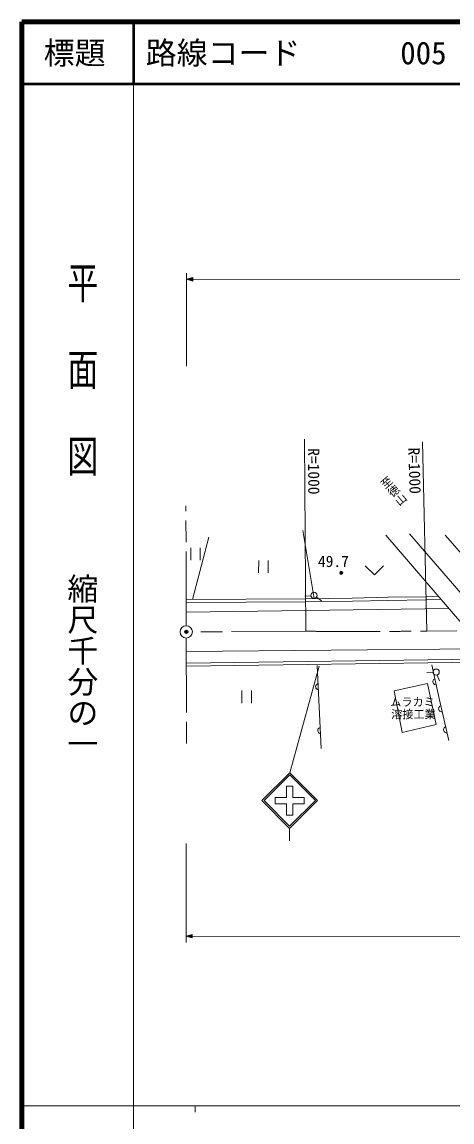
# Model space of a CAD drawing. Units: millimetres, scale not verified. Extents: x 40000 to 680000, y 20000 to 380000.
# Drawn here: x 40000 to 109503, y 202409 to 380000 of the extents above; entities that cross this region are included whole.
import ezdxf
from ezdxf.enums import TextEntityAlignment as Align

# ---------------------------------------------------------------- set-up
doc = ezdxf.new("R2010")
doc.units = ezdxf.units.MM
doc.header["$LTSCALE"] = 1000
doc.header["$PDMODE"] = 32
doc.header["$PDSIZE"] = 500
doc.linetypes.add('CHAIN', pattern=[18.5, 12, -1.5, 3.5, -1.5])
for name, color, linetype, lineweight in [('M-BGD', 7, 'Continuous', 13), ('M-BMK', 2, 'CHAIN', 13), ('M-BMK-SRVR', 3, 'Continuous', 13), ('M-STR-HTXT', 7, 'Continuous', 13), ('M-STR-STR1', 1, 'Continuous', 13), ('M-STR-STRC', 7, 'Continuous', 13), ('M-TTL', 2, 'Continuous', 140), ('M-TTL-BAND', 7, 'Continuous', 13), ('M-TTL-LINE', 7, 'Continuous', 50)]:
    doc.layers.add(name, color=color, linetype=linetype, lineweight=lineweight)
for name, color, linetype in [('M-BGD-HTXT', 7, 'Continuous'), ('M-OTRS', 6, 'Continuous'), ('M-TTL-TXT', 7, 'Continuous')]:
    doc.layers.add(name, color=color, linetype=linetype)
doc.styles.add('@ＭＳ ゴシック', font='')
doc.styles.add('ＭＳ ゴシック', font='')
doc.styles.get('@ＭＳ ゴシック').set_extended_font_data('@MS Gothic')
doc.styles.get('ＭＳ ゴシック').set_extended_font_data('MS Gothic')

msp = doc.modelspace()

# ---------------------------------------------------------------- linework, layer by layer
at = {"layer": 'M-BGD'}
for p, q in [((70191, 296845), (67539, 286773)), ((87223, 286907), (85404, 297929)), ((102640, 297357), (129489, 266294)), ((134952, 266599), (108413, 297166)), ((67274, 295123), (67272, 293123)), ((68792, 293122), (68794, 295122)), ((78254, 293079), (78252, 291079)), ((79772, 291077), (79774, 293077)), ((95450, 292208), (96950, 290768)), ((96950, 290768), (98450, 292208)), ((66534, 286767), (85841, 286889)), ((66537, 286267), (85848, 286389)), ((86692, 287383), (85697, 287294)), ((85841, 286889), (93384, 286987)), ((85848, 286389), (93396, 286488)), ((87599, 287141), (88417, 286565)), ((93384, 286987), (99197, 287123)), ((93396, 286488), (99206, 286623)), ((99197, 287123), (105246, 287222)), ((99206, 286623), (105262, 286723)), ((105246, 287222), (107287, 287285)), ((105262, 286723), (107706, 286798)), ((108973, 285323), (66541, 284716)), ((66559, 278349), (114555, 278826)), ((66564, 276476), (115979, 277169)), ((66566, 275976), (116403, 276675)), ((87718, 276127), (88356, 262719)), ((106236, 276200), (107415, 270771)), ((106439, 275030), (105440, 275005)), ((106412, 273601), (106398, 273475)), ((106449, 273711), (106412, 273601)), ((106526, 273830), (106449, 273711)), ((106611, 273910), (106526, 273830)), ((106719, 273974), (106611, 273910)), ((107112, 274573), (107456, 273635)), ((75554, 272050), (75552, 270050)), ((77072, 270048), (77074, 272048)), ((87493, 272854), (87459, 272733)), ((87459, 272733), (87467, 272573)), ((87467, 272573), (87512, 272455)), ((87549, 272957), (87493, 272854)), ((87512, 272455), (87577, 272358)), ((87644, 273062), (87549, 272957)), ((87577, 272358), (87682, 272263)), ((87741, 273126), (87644, 273062)), ((87682, 272263), (87784, 272208)), ((87859, 273172), (87741, 273126)), ((87784, 272208), (87906, 272173)), ((105556, 273205), (100134, 272031)), ((100134, 272031), (101443, 265311)), ((106961, 266566), (105556, 273205)), ((106398, 273475), (106432, 273318)), ((106432, 273318), (106497, 273210)), ((106497, 273210), (106576, 273125)), ((106576, 273125), (106695, 273048)), ((106695, 273048), (106806, 273011)), ((106806, 273011), (106932, 272997)), ((107415, 270771), (109009, 263976)), ((107350, 269234), (107336, 269108)), ((107336, 269108), (107369, 268951)), ((107388, 269344), (107350, 269234)), ((107369, 268951), (107432, 268842)), ((107465, 269462), (107388, 269344)), ((107432, 268842), (107512, 268757)), ((107551, 269542), (107465, 269462)), ((107512, 268757), (107630, 268679)), ((107660, 269605), (107551, 269542)), ((107630, 268679), (107740, 268641)), ((107740, 268641), (107866, 268627)), ((101443, 265311), (106961, 266566)), ((87830, 265775), (87796, 265654)), ((87796, 265654), (87804, 265494)), ((87804, 265494), (87849, 265376)), ((87885, 265878), (87830, 265775)), ((87849, 265376), (87914, 265279)), ((87981, 265983), (87885, 265878)), ((87914, 265279), (88019, 265184)), ((88078, 266047), (87981, 265983)), ((88019, 265184), (88121, 265128)), ((88196, 266093), (88078, 266047)), ((88121, 265128), (88243, 265094)), ((108142, 265818), (108133, 265692)), ((108133, 265692), (108173, 265537)), ((108175, 265930), (108142, 265818)), ((108173, 265537), (108242, 265430)), ((108247, 266051), (108175, 265930)), ((108242, 265430), (108325, 265348)), ((108329, 266134), (108247, 266051)), ((108325, 265348), (108447, 265277)), ((108435, 266203), (108329, 266134)), ((108447, 265277), (108559, 265243)), ((108559, 265243), (108685, 265235))]:
    msp.add_line(p, q, dxfattribs=at)
for centre, radius in [((91602, 291076), 250), ((91602, 291076), 150), ((91602, 291076), 50), ((87190, 287428), 500), ((106939, 275043), 500)]:
    msp.add_circle(centre, radius, dxfattribs=at)
at = {"layer": 'M-BMK'}
for p, q in [((66547, 282538), (66496, 301873)), ((165793, 282478), (105408, 281663)), ((85886, 281638), (67550, 281543)), ((66552, 280538), (66603, 262977))]:
    msp.add_line(p, q, dxfattribs=at)
msp.add_arc((94382, 1281602), 1000000, 269.51324, 270.63171, dxfattribs=at)
at = {"layer": 'M-BMK-SRVR'}
for radius in [1000, 40]:
    msp.add_circle((66550, 281538), radius, dxfattribs=at)
at = {"layer": 'M-OTRS'}
msp.add_point((66550, 281538), dxfattribs=at)
at = {"layer": 'M-STR-HTXT'}
for p, q in [((66574, 324454), (66588, 339466)), ((66587, 338466), (67588, 338745)), ((66587, 338466), (244702, 338295)), ((67587, 338185), (66587, 338466)), ((66867, 338466), (67547, 338665)), ((67547, 338265), (66867, 338466)), ((67027, 338466), (67507, 338585)), ((67507, 338345), (67027, 338466)), ((67267, 338465), (67467, 338505)), ((67467, 338425), (67267, 338465)), ((67467, 338505), (67467, 338425)), ((67507, 338585), (67507, 338345)), ((67547, 338665), (67547, 338265)), ((67588, 338745), (67587, 338185)), ((85886, 281638), (85634, 312644)), ((105408, 281663), (104739, 312235)), ((66538, 247391), (66523, 231406)), ((66524, 232406), (67524, 232685)), ((67524, 232685), (67524, 232125)), ((66524, 232406), (296520, 232186)), ((67524, 232125), (66524, 232406)), ((66804, 232406), (67484, 232605)), ((67484, 232205), (66804, 232406)), ((66964, 232406), (67444, 232525)), ((67444, 232285), (66964, 232406)), ((67204, 232406), (67404, 232445)), ((67404, 232365), (67204, 232406)), ((67404, 232445), (67404, 232365)), ((67444, 232525), (67444, 232285)), ((67484, 232605), (67484, 232205))]:
    msp.add_line(p, q, dxfattribs=at)
at = {"layer": 'M-STR-STR1'}
msp.add_line((98791, 297175), (126012, 265490), dxfattribs=at)
at = {"layer": 'M-STR-STRC'}
for p, q in [((88052, 275977), (83271, 258794)), ((78767, 254298), (83271, 258794)), ((79121, 254298), (83271, 258440)), ((87767, 254289), (83271, 258794)), ((87414, 254289), (83271, 258440)), ((82771, 256654), (82768, 254794)), ((82769, 254794), (82771, 256654)), ((82771, 256654), (83771, 256653)), ((82771, 256654), (83771, 256653)), ((83771, 256653), (83768, 254793)), ((83771, 256653), (83769, 254793)), ((78767, 254298), (83263, 249793)), ((79121, 254298), (83263, 250147)), ((80908, 254796), (80907, 253796)), ((80908, 254796), (80907, 253796)), ((80908, 254796), (82769, 254794)), ((80908, 254796), (82768, 254794)), ((83263, 250147), (87414, 254289)), ((83263, 249793), (87767, 254289)), ((83768, 254793), (85628, 254791)), ((83769, 254793), (85628, 254791)), ((85628, 254791), (85627, 253791)), ((85628, 254791), (85627, 253791)), ((82767, 253794), (80907, 253796)), ((80907, 253796), (82767, 253794)), ((82765, 251934), (82767, 253794)), ((82767, 253794), (82765, 251934)), ((83767, 253793), (83765, 251933)), ((83767, 253793), (83765, 251933)), ((85627, 253791), (83767, 253793)), ((83767, 253793), (85627, 253791)), ((83765, 251933), (82765, 251934)), ((82765, 251934), (83765, 251933)), ((83263, 249793), (83261, 247793))]:
    msp.add_line(p, q, dxfattribs=at)
at = {"layer": 'M-TTL'}
for p, q in [((40000, 380000), (40000, 20000)), ((680000, 380000), (40000, 380000))]:
    msp.add_line(p, q, dxfattribs=at)
at = {"layer": 'M-TTL-BAND'}
for p, q in [((58000, 370000), (58000, 20000)), ((40000, 205000), (579000, 205000)), ((68000, 205000), (68000, 204000))]:
    msp.add_line(p, q, dxfattribs=at)
at = {"layer": 'M-TTL-LINE'}
for p, q in [((58000, 380000), (58000, 370000)), ((40000, 370000), (680000, 370000))]:
    msp.add_line(p, q, dxfattribs=at)

# ---------------------------------------------------------------- texts
at = {"layer": 'M-BGD', "style": 'ＭＳ ゴシック'}
msp.add_text('49.7', height=1833, rotation=359.9, dxfattribs=at).set_placement((87837, 291457), align=Align.BOTTOM_LEFT)
at = {"layer": 'M-BGD-HTXT', "style": '@ＭＳ ゴシック'}
msp.add_text('至徳山', height=1320, rotation=310, dxfattribs=at).set_placement((98302, 306329), align=Align.MIDDLE_LEFT)
at = {"layer": 'M-BGD-HTXT', "style": 'ＭＳ ゴシック'}
for s, p in [('ムラカミ', (99515, 269158)), ('溶接工業', (99671, 267176))]:
    msp.add_text(s, height=1320, dxfattribs=at).set_placement(p, align=Align.BOTTOM_LEFT)
at = {"layer": 'M-STR-HTXT', "style": 'ＭＳ ゴシック'}
for rotation, p in [(270.3, (85685, 311191)), (271.8, (101876, 311248))]:
    msp.add_text('R=1000', height=1833, rotation=rotation, dxfattribs=at).set_placement(p, align=Align.BOTTOM_LEFT)
at = {"layer": 'M-TTL-BAND', "style": '@ＭＳ ゴシック', "width": 1.4}
msp.add_text('平  面  図', height=3666, rotation=270, dxfattribs=at).set_placement((49777, 306475), align=Align.MIDDLE_RIGHT)
at = {"layer": 'M-TTL-BAND', "style": '@ＭＳ ゴシック'}
msp.add_text('縮尺千分の一', height=3666, rotation=270, dxfattribs=at).set_placement((49777, 261030), align=Align.MIDDLE_RIGHT)
at = {"layer": 'M-TTL-TXT', "style": 'ＭＳ ゴシック'}
msp.add_text('標題', height=3666, dxfattribs=at).set_placement((48500, 375000), align=Align.MIDDLE_CENTER)
for s, p in [('路線コード', (60000, 375000)), ('005', (101142, 375000))]:
    msp.add_text(s, height=3666, dxfattribs=at).set_placement(p, align=Align.MIDDLE_LEFT)

doc.saveas('drawing.dxf')
